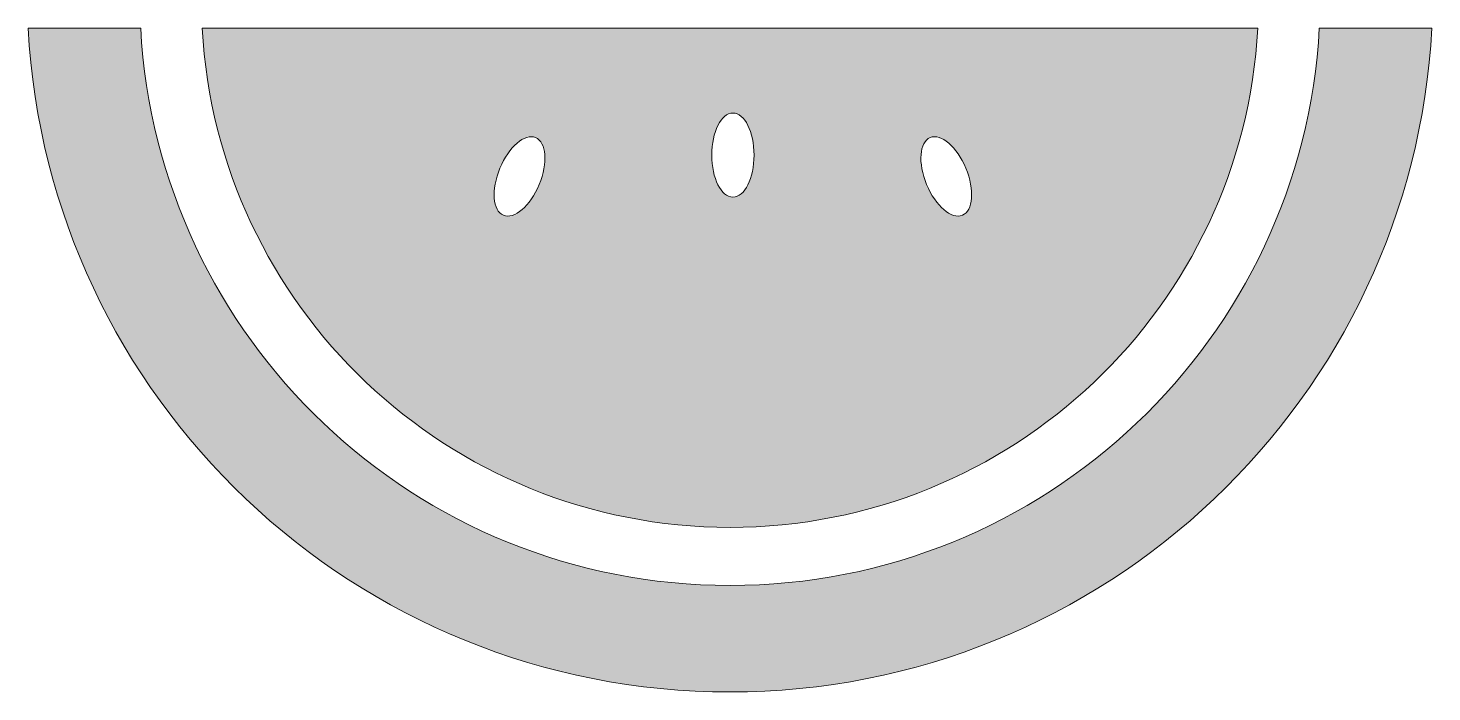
# Model space of a CAD drawing. Header units: inches. Extents: x 0 to 102, y 0 to 48.
import ezdxf

# ---------------------------------------------------------------- set-up
doc = ezdxf.new("R2010")
doc.units = ezdxf.units.IN
doc.header["$MEASUREMENT"] = 0
doc.layers.add('Layer 1', color=7, linetype='Continuous')

msp = doc.modelspace()

# ---------------------------------------------------------------- hatches: boundary and pattern name
at = {"layer": 'Layer 1', "true_color": 0xbe1e2d}
h = msp.add_hatch(color=242, dxfattribs=at)
h.dxf.hatch_style = 2
edge = h.paths.add_edge_path()
edge.add_spline(control_points=[(50.8, 0), (77.96, 0), (100.15, 21.28), (101.6, 48.08), (101.6, 48.08), (93.45, 48.08), (93.45, 48.08), (92.23, 25.58), (73.61, 7.71), (50.8, 7.71), (28, 7.71), (9.37, 25.58), (8.15, 48.08), (8.15, 48.08), (0, 48.08), (0, 48.08), (1.45, 21.28), (23.64, 0), (50.8, 0)], knot_values=[0, 0, 0, 0, 1, 1, 1, 2, 2, 2, 3, 3, 3, 4, 4, 4, 5, 5, 5, 6, 6, 6, 6], degree=3, periodic=1)
h = msp.add_hatch(color=242, dxfattribs=at)
h.dxf.hatch_style = 2
edge = h.paths.add_edge_path()
edge.add_spline(control_points=[(50.8, 11.92), (71.23, 11.92), (87.91, 27.93), (89, 48.08), (89, 48.08), (12.6, 48.08), (12.6, 48.08), (13.69, 27.93), (30.37, 11.92), (50.8, 11.92)], knot_values=[0, 0, 0, 0, 1, 1, 1, 2, 2, 2, 3, 3, 3, 3], degree=3, periodic=1)
edge = h.paths.add_edge_path()
edge.add_spline(control_points=[(65.29, 40.15), (66.07, 40.48), (67.22, 39.48), (67.87, 37.93), (68.51, 36.37), (68.4, 34.85), (67.62, 34.53), (66.83, 34.2), (65.68, 35.2), (65.03, 36.75), (64.39, 38.31), (64.5, 39.83), (65.29, 40.15)], knot_values=[0, 0, 0, 0, 1, 1, 1, 2, 2, 2, 3, 3, 3, 4, 4, 4, 4], degree=3, periodic=1)
edge = h.paths.add_edge_path()
edge.add_spline(control_points=[(51.01, 41.93), (51.86, 41.93), (52.54, 40.56), (52.54, 38.88), (52.54, 37.2), (51.86, 35.84), (51.01, 35.84), (50.16, 35.84), (49.48, 37.2), (49.48, 38.88), (49.48, 40.56), (50.16, 41.93), (51.01, 41.93)], knot_values=[0, 0, 0, 0, 1, 1, 1, 2, 2, 2, 3, 3, 3, 4, 4, 4, 4], degree=3, periodic=1)
edge = h.paths.add_edge_path()
edge.add_spline(control_points=[(34.15, 37.93), (34.79, 39.48), (35.95, 40.48), (36.73, 40.15), (37.52, 39.83), (37.63, 38.31), (36.99, 36.75), (36.34, 35.2), (35.19, 34.2), (34.4, 34.53), (33.62, 34.85), (33.51, 36.37), (34.15, 37.93)], knot_values=[0, 0, 0, 0, 1, 1, 1, 2, 2, 2, 3, 3, 3, 4, 4, 4, 4], degree=3, periodic=1)

# ---------------------------------------------------------------- linework, layer by layer
at = {"layer": 'Layer 1', "lineweight": 0}
for points, knots in [([(50.8, 0), (77.96, 0), (100.15, 21.28), (101.6, 48.08), (101.6, 48.08), (93.45, 48.08), (93.45, 48.08), (92.23, 25.58), (73.61, 7.71), (50.8, 7.71), (28, 7.71), (9.37, 25.58), (8.15, 48.08), (8.15, 48.08), (0, 48.08), (0, 48.08), (1.45, 21.28), (23.64, 0), (50.8, 0)], [0, 0, 0, 0, 1, 1, 1, 2, 2, 2, 3, 3, 3, 4, 4, 4, 5, 5, 5, 6, 6, 6, 6]), ([(50.8, 11.92), (71.23, 11.92), (87.91, 27.93), (89, 48.08), (89, 48.08), (12.6, 48.08), (12.6, 48.08), (13.69, 27.93), (30.37, 11.92), (50.8, 11.92)], [0, 0, 0, 0, 1, 1, 1, 2, 2, 2, 3, 3, 3, 3]), ([(51.01, 41.93), (51.86, 41.93), (52.54, 40.56), (52.54, 38.88), (52.54, 37.2), (51.86, 35.84), (51.01, 35.84), (50.16, 35.84), (49.48, 37.2), (49.48, 38.88), (49.48, 40.56), (50.16, 41.93), (51.01, 41.93)], [0, 0, 0, 0, 1, 1, 1, 2, 2, 2, 3, 3, 3, 4, 4, 4, 4]), ([(34.15, 37.93), (34.79, 39.48), (35.95, 40.48), (36.73, 40.15), (37.52, 39.83), (37.63, 38.31), (36.99, 36.75), (36.34, 35.2), (35.19, 34.2), (34.4, 34.53), (33.62, 34.85), (33.51, 36.37), (34.15, 37.93)], [0, 0, 0, 0, 1, 1, 1, 2, 2, 2, 3, 3, 3, 4, 4, 4, 4]), ([(65.29, 40.15), (66.07, 40.48), (67.22, 39.48), (67.87, 37.93), (68.51, 36.37), (68.4, 34.85), (67.62, 34.53), (66.83, 34.2), (65.68, 35.2), (65.03, 36.75), (64.39, 38.31), (64.5, 39.83), (65.29, 40.15)], [0, 0, 0, 0, 1, 1, 1, 2, 2, 2, 3, 3, 3, 4, 4, 4, 4])]:
    msp.add_open_spline(points, degree=3, knots=knots, dxfattribs=at)

doc.saveas('drawing.dxf')
